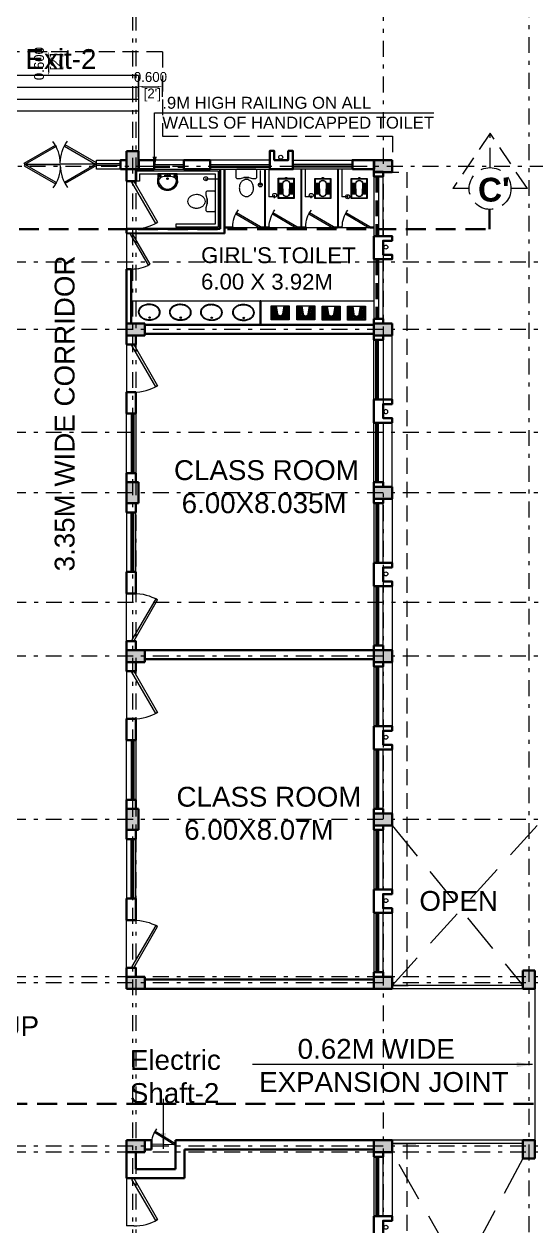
# Model space of a CAD drawing. Header units: millimetres. Extents: x 3614 to 12428, y -844 to 6844.
# Drawn here: x 5444.28 to 5457.18, y -324.74 to -294.46 of the extents above; entities that cross this region are included whole.
import ezdxf

# ---------------------------------------------------------------- set-up
doc = ezdxf.new("R2010")
doc.units = ezdxf.units.MM
doc.header["$LTSCALE"] = 40
doc.header["$MEASUREMENT"] = 0
doc.header["$PDMODE"] = 32
doc.header["$PDSIZE"] = 0.02
for name, pattern in [('DASHDOT', [1, 0.5, -0.25, 0, -0.25]), ('DASHED', [0.75, 0.5, -0.25]), ('DASHED2', [0.375, 0.25, -0.125])]:
    doc.linetypes.add(name, pattern=pattern)
doc.layers.get('0').update_dxf_attribs({"linetype": 'CONTINUOUS', "lineweight": 20})
doc.layers.get('Defpoints').update_dxf_attribs({"linetype": 'CONTINUOUS', "lineweight": 20})
for name, color, linetype, lineweight in [('CLL LEV.', 15, 'CONTINUOUS', 18), ('Column', 252, 'CONTINUOUS', 30), ('Column Hatch', 253, 'CONTINUOUS', 13), ('CUBICAL TOILET', 160, 'CONTINUOUS', 15), ('Dim', 220, 'CONTINUOUS', 15), ('Door', 54, 'CONTINUOUS', 18), ('EXPANSION JOINT', 248, 'CONTINUOUS', 20), ('Fixture', 44, 'CONTINUOUS', 15), ('Furniture', 13, 'CONTINUOUS', 15), ('GRID', 134, 'DASHDOT', 13), ('Hidden', 30, 'DASHED', 18), ('Railing', 23, 'CONTINUOUS', 18), ('Section', 72, 'DASHED2', 30), ('Stair', 1, 'CONTINUOUS', 15), ('TEXT', 7, 'CONTINUOUS', 20), ('Ventilator', 6, 'DASHED', 18), ('Wall', 7, 'CONTINUOUS', 30), ('Window', 150, 'CONTINUOUS', 15), ('Window-Wall', 7, 'CONTINUOUS', 18)]:
    doc.layers.add(name, color=color, linetype=linetype, lineweight=lineweight)
doc.styles.add('L120', font='simplex.shx', dxfattribs={"height": 1})
doc.styles.get("Standard").update_dxf_attribs({"font": 'txt.shx', "height": 0.03937})
doc.styles.add('Tabrej', font='GOTHIC.TTF')
doc.styles.add('Tabrej.', font='GOTHIC.TTF', dxfattribs={"height": 1})
doc.dimstyles.get("Standard").update_dxf_attribs({"dimtxt": 0.18, "dimasz": 0.18, "dimexe": 0.18, "dimexo": 0.0625, "dimgap": 0.09, "dimtad": 0, "dimtih": 1, "dimtoh": 1, "dimdec": 4, "dimzin": 0, "dimdsep": 46, "dimtxsty": 'Standard', "dimcen": 0.09, "dimadec": 0, "dimazin": 0, "dimtfac": 1, "dimtdec": 4, "dimtofl": 0, "dimtmove": 0, "dimatfit": 3, "dimfxl": 0, "dimtolj": 1, "dimtzin": 0, "dimarcsym": 0})
doc.dimstyles.new('Tabrej', dxfattribs={"dimtxt": 0.5, "dimasz": 0.45, "dimexe": 0.18, "dimexo": 0.0625, "dimgap": 0.09, "dimtad": 0, "dimdec": 3, "dimzin": 0, "dimdsep": 46, "dimtxsty": 'Tabrej', "dimcen": 0, "dimclrd": 256, "dimclre": 256, "dimclrt": 7, "dimaunit": 1, "dimadec": 3, "dimazin": 0, "dimtfac": 1, "dimtdec": 3, "dimtofl": 0, "dimtmove": 0, "dimatfit": 3, "dimfxl": 0, "dimtolj": 1, "dimtzin": 0, "dimlwd": -1, "dimlwe": -1, "dimarcsym": 0})

# ---------------------------------------------------------------- blocks, each defined once
blk = doc.blocks.new('COLUMN 546')
at = {"layer": 'Column Hatch'}
h = blk.add_hatch(color=0, dxfattribs=at)
h.dxf.hatch_style = 1
h.paths.add_polyline_path([(0, 0), (0.3, 0), (0.3, 0.46), (0, 0.46)])
at = {"layer": 'Column'}
for p, q in [((0.3, 0.46), (0, 0.46)), ((0, 0.46), (0, 0)), ((0.3, 0), (0.3, 0.46)), ((0, 0), (0.3, 0))]:
    blk.add_line(p, q, dxfattribs=at)
blk = doc.blocks.new('*X5')
at = {"color": 0}
for p, q in [((705, 323), (943, 561)), ((705, 365), (900, 561)), ((705, 408), (858, 561)), ((705, 450), (815, 561)), ((705, 493), (773, 561)), ((705, 535), (730, 561)), ((848, 383), (705, 526)), ((842, 346), (705, 483)), ((835, 310), (705, 441)), ((705, 280), (858, 434)), ((829, 274), (705, 398)), ((705, 238), (847, 381)), ((823, 237), (705, 356)), ((798, 221), (705, 314)), ((854, 419), (712, 561)), ((730, 221), (839, 330)), ((866, 449), (755, 561)), ((888, 469), (797, 561)), ((921, 479), (839, 561)), ((1145, 298), (882, 561)), ((899, 474), (985, 561)), ((1145, 340), (924, 561)), ((944, 477), (1027, 561)), ((1145, 383), (967, 561)), ((971, 462), (1070, 561)), ((990, 438), (1112, 561)), ((998, 404), (1145, 551)), ((1145, 255), (999, 401)), ((1004, 368), (1145, 508)), ((1137, 221), (1007, 350)), ((1145, 425), (1009, 561)), ((1011, 332), (1145, 466)), ((1017, 295), (1145, 423)), ((1023, 259), (1145, 381)), ((1029, 223), (1145, 339)), ((1145, 467), (1051, 561)), ((1145, 510), (1094, 561)), ((1145, 552), (1136, 561)), ((755, 221), (705, 271)), ((713, 221), (705, 229)), ((772, 221), (830, 279)), ((815, 221), (822, 228)), ((1095, 221), (1016, 299)), ((1052, 221), (1024, 248)), ((1069, 221), (1145, 296)), ((1112, 221), (1145, 254))]:
    blk.add_line(p, q, dxfattribs=at)
blk = doc.blocks.new('RSA CL7')
blk.add_lwpolyline([(8.9, 0), (-8.9, 0), (-8.9, -13.8), (-3.9, -13.8), (3.9, -13.8), (8.9, -13.8)], close=True)
blk.add_lwpolyline([(-4.1, -13.6), (-2.8, -5.7, -0.835943), (2.8, -5.8), (4.1, -13.6), (8.7, -13.6), (8.7, -0.2), (-8.7, -0.2), (-8.7, -13.6)], format="xyb", close=True)
blk.add_lwpolyline([(-3.9, -13.8), (-2.6, -5.8, -0.835548), (2.6, -5.8), (3.9, -13.8)], format="xyb")
for centre, start, end in [((-1.4, -4.1), 207.2135, 40.9564), ((0, -3.6), 185.8999, 355.8249), ((1.5, -4.1), 140.9962, 329.3468)]:
    blk.add_arc(centre, 0.493, start, end)
at = {"xscale": 0.0393714285714286, "yscale": 0.0393714285714286, "zscale": 0.0393714285714286}
blk.add_blockref('*X5', (-36.4, -22.3), dxfattribs=at)
blk = doc.blocks.new('RSA BASIN 2')
for points in [[(10.7, -8.1, 0.12976), (10, -5.2, 0.106426), (7.6, -2.5, 0.084431), (4.3, -0.7, 0.073534), (0, 0, 0.073534), (-4.3, -0.5, 0.084431), (-7.7, -2.2, 0.106426), (-10.2, -4.8, 0.12976), (-11, -7.7, 0.12976), (-10.3, -10.6, 0.106426), (-7.9, -13.3, 0.084431), (-4.6, -15.1, 0.073534), (-0.3, -15.8, 0.073534), (4, -15.3, 0.084431), (7.4, -13.6, 0.106426), (9.9, -11, 0.12976)], [(10.1, -7.9, 0.119977), (9.4, -5.5, 0.106426), (7.3, -2.9, 0.084431), (4.1, -1.3, 0.073534), (0, -0.6, 0.073534), (-4.1, -1.1, 0.084431), (-7.4, -2.6, 0.106426), (-9.7, -5.1, 0.12976), (-10.4, -7.7, 0.009633), (-10.4, -7.9, 0.119977), (-9.8, -10.3, 0.106426), (-7.6, -12.9, 0.084431), (-4.4, -14.5, 0.073534), (-0.3, -15.2, 0.073534), (3.8, -14.7, 0.084431), (7.1, -13.2, 0.106426), (9.3, -10.7, 0.12976), (10.1, -8.1, 0.009633)]]:
    blk.add_lwpolyline(points, format="xyb", close=True)
for radius in [0.7, 0.479]:
    blk.add_circle((-0.5, -2.5), radius)
blk = doc.blocks.new('Door - Left Hung 36 in.')
at = {"layer": 'Door'}
blk.add_line((0.8, -1.3), (35.9, -1.3), dxfattribs=at)
blk.add_lwpolyline([(0.8, -1.3), (0, 0), (31.2, 18), (31.9, 16.7)], close=True, dxfattribs=at)
blk.add_arc((0, 0), 36, 0, 37.3101, dxfattribs=at)
blk = doc.blocks.new('SHAFT2')
at = {"layer": 'Fixture'}
blk.add_circle((0.302, 0.307), 0.05, dxfattribs=at)
at = {"layer": 'Wall'}
blk.add_lwpolyline([(0, 0.585), (0.46, 0.585), (0.46, 0.47), (0.23, 0.47), (0.23, 0.115), (0.46, 0.115), (0.46, 0), (0, 0), (0, 0.585)], dxfattribs=at)
blk = doc.blocks.new('WINDOW 1')
at = {"layer": 'CLL LEV.'}
for p, q in [((-0.115, -0.23), (-0.115, -0.46)), ((1.615, -0.23), (1.615, -0.46)), ((-0.115, -0.46), (1.615, -0.46))]:
    blk.add_line(p, q, dxfattribs=at)
at = {"layer": 'Window'}
for p, q in [((0, -0.051), (1.5, -0.051)), ((0, -0.081), (1.5, -0.081))]:
    blk.add_line(p, q, dxfattribs=at)
at = {"layer": 'Window-Wall'}
for p, q in [((0, 0), (1.5, 0)), ((0, -0.23), (0, 0)), ((1.5, 0), (1.5, -0.23)), ((0, -0.115), (1.5, -0.115)), ((1.5, -0.23), (0, -0.23))]:
    blk.add_line(p, q, dxfattribs=at)
blk = doc.blocks.new('VENT 2')
at = {"layer": 'Ventilator', "linetype": 'Continuous', "ltscale": 0.02}
for p, q in [((0, 0.182), (1.5, 0.182)), ((0, 0.152), (1.5, 0.152))]:
    blk.add_line(p, q, dxfattribs=at)
at = {"layer": 'Window-Wall'}
for p, q in [((0, 0.23), (1.5, 0.23)), ((0, 0), (0, 0.23)), ((0, 0.115), (1.5, 0.115)), ((1.5, 0), (0, 0)), ((1.5, 0.23), (1.5, 0))]:
    blk.add_line(p, q, dxfattribs=at)
blk = doc.blocks.new('*U18')
for p, q in [((0, 0), (0, -6)), ((40, 0), (40, -6))]:
    blk.add_line(p, q)
blk.add_lwpolyline([(0, 0), (34.6, 20), (35.5, 18.5), (0.9, -1.5)], close=True)
blk.add_arc((0, 0), 40, 0, 30)
blk = doc.blocks.new('DOOR1')
at = {"layer": 'Door'}
blk.add_line((0, 0), (1.2, 0), dxfattribs=at)
at = {"layer": 'Door', "xscale": 0.0300000000000013, "yscale": 0.0300000000000013, "zscale": 0.0300000000000013}
blk.add_blockref('*U18', (0, 0.18), dxfattribs=at)
blk = doc.blocks.new('class 1')
at = {"layer": 'Wall'}
for points in [[(0.23, -0.035), (0, -0.035), (0, -0.265), (0.23, -0.265), (0.23, -0.035)], [(0.23, -1.465), (0, -1.465), (0, -2.005), (0.23, -2.005), (0.23, -1.465)], [(0.23, -3.505), (0, -3.505), (0, -3.735), (0.23, -3.735), (0.23, -3.505)]]:
    blk.add_lwpolyline(points, dxfattribs=at)
at = {"layer": 'Wall', "rotation": 270}
for name, p in [('DOOR1', (0, -0.265)), ('VENT 2', (0, -2.005))]:
    blk.add_blockref(name, p, dxfattribs=at)
blk = doc.blocks.new('RSA CL6')
for p, q in [((5.5, 3.5), (5.5, 7.3)), ((5.9, 3.5), (5.9, 7.3)), ((6.3, 3.5), (6.3, 7.3)), ((6.7, 3.4), (6.7, 7.3)), ((7.1, 3.4), (7.1, 7.3)), ((7.5, 3.4), (7.5, 7.3)), ((7.9, 3.4), (7.9, 7.3)), ((8.3, 3.4), (8.3, 7.3)), ((8.7, 3.4), (8.7, 7.3)), ((9.1, 3.4), (9.1, 7.3)), ((9.4, 3.4), (9.4, 7.3)), ((9.8, 3.4), (9.8, 7.3)), ((10.2, 3.4), (10.2, 7.3)), ((10.6, 3.4), (10.6, 7.3)), ((11, 3.3), (11, 7.3)), ((11.4, 3.3), (11.4, 7.3)), ((11.8, 3.3), (11.8, 7.3)), ((12.2, 3.3), (12.2, 7.3)), ((12.6, 3.3), (12.6, 7.3)), ((13, 3.3), (13, 7.3)), ((13.4, 3.3), (13.4, 7.3)), ((13.8, 3.3), (13.8, 7.3)), ((14.2, 3.3), (14.2, 7.3)), ((14.6, 3.3), (14.6, 7.3)), ((15, 3.2), (15, 7.3)), ((15.4, 3.2), (15.4, 7.3)), ((15.7, 3.2), (15.7, 7.3)), ((16.1, 3.2), (16.1, 7.3)), ((16.1, 7.3), (16.1, 3.2)), ((5.5, -7.3), (5.5, -3.5)), ((5.9, -7.3), (5.9, -3.5)), ((6.3, -7.3), (6.3, -3.4)), ((6.7, -7.3), (6.7, -3.4)), ((7.1, -7.3), (7.1, -3.4)), ((7.5, -7.3), (7.5, -3.4)), ((7.9, -7.3), (7.9, -3.4)), ((8.3, -7.3), (8.3, -3.4)), ((8.7, -7.3), (8.7, -3.4)), ((9.1, -7.3), (9.1, -3.4)), ((9.4, -7.3), (9.4, -3.4)), ((9.8, -7.3), (9.8, -3.3)), ((10.2, -7.3), (10.2, -3.3)), ((10.6, -7.3), (10.6, -3.3)), ((11, -7.3), (11, -3.3)), ((11.4, -7.3), (11.4, -3.3)), ((11.8, -7.3), (11.8, -3.3)), ((12.2, -7.3), (12.2, -3.3)), ((12.6, -7.3), (12.6, -3.3)), ((13, -7.3), (13, -3.3)), ((13.4, -7.3), (13.4, -3.2)), ((13.8, -7.3), (13.8, -3.2)), ((14.2, -7.3), (14.2, -3.2)), ((14.6, -7.3), (14.6, -3.2)), ((15, -7.3), (15, -3.2)), ((15.4, -7.3), (15.4, -3.2)), ((15.7, -7.3), (15.7, -3.2)), ((16.1, -3.2), (16.1, -7.3)), ((16.1, -7.3), (16.1, -3.2))]:
    blk.add_line(p, q)
blk.add_lwpolyline([(0.8, -0.6), (0, -0.6), (0, 0.6), (0.8, 0.6)])
for points in [[(0.8, 7.9), (20.9, 7.9), (20.9, -7.9), (0.8, -7.9)], [(1.4, 7.3), (20.3, 7.3), (20.3, -7.3), (1.4, -7.3)]]:
    blk.add_lwpolyline(points, close=True)
for points in [[(5.5, 3.5), (16.1, 3.2, -0.899983), (16.1, -3.2), (5.5, -3.5, -0.799392)], [(5.5, 3.3), (16.1, 3, -0.897689), (16.1, -3), (5.6, -3.3, -0.793494), (5.5, 3.3)]]:
    blk.add_lwpolyline(points, format="xyb", close=True)
blk = doc.blocks.new('ENGLISH SHEET')
at = {"layer": 'Fixture'}
for p, q in [((4663.798, 251.204), (4663.773, 251.179)), ((4663.773, 251.179), (4663.773, 250.696)), ((4663.976, 251.204), (4663.798, 251.204)), ((4664.002, 251.179), (4663.976, 251.204)), ((4663.976, 251.001), (4664.002, 251.09)), ((4663.976, 250.874), (4663.976, 251.001)), ((4663.976, 251.001), (4663.976, 250.874)), ((4664.002, 251.09), (4664.002, 251.179)), ((4663.773, 250.696), (4663.798, 250.67)), ((4664.002, 250.785), (4663.976, 250.874)), ((4663.976, 250.67), (4664.002, 250.696)), ((4664.002, 250.696), (4664.002, 250.785)), ((4663.798, 250.67), (4663.976, 250.67))]:
    blk.add_line(p, q, dxfattribs=at)
blk.add_lwpolyline([(4664.459, 250.937, 0.117036), (4664.443, 251.003, 0.104338), (4664.396, 251.063, 0.09029), (4664.321, 251.105, 0.09898), (4664.243, 251.115, 0.08237), (4664.159, 251.101, 0.09029), (4664.09, 251.063, 0.104338), (4664.043, 251.003, 0.117036), (4664.027, 250.937, 0.117036), (4664.043, 250.871, 0.104338), (4664.09, 250.811, 0.09029), (4664.159, 250.773, 0.08237), (4664.243, 250.759, 0.08237), (4664.327, 250.773, 0.09029), (4664.396, 250.811, 0.104338), (4664.443, 250.871, 0.117036)], format="xyb", close=True, dxfattribs=at)
blk = doc.blocks.new('RSA BASIN 9')
for points in [[(-0.1, -16.2, 0.340881), (10, -9, 0.074195), (10.1, -8.9), (9.5, 0), (-9.5, 0), (-10, -8.8, 0.082611), (-10, -9.2, 0.330812), (-0.1, -16.2)], [(0, -15, 0.391482), (8.9, -6.7, 0.252869), (6.5, -3.5, 0.087242), (0, -2.5, 0.079484), (-6.5, -3.5, 0.2542), (-8.8, -6.7, 0.39026), (0, -15)], [(-8.6, -2, -0.907437), (-8.4, -1.8), (-7.5, -2.6, -0.907437), (-7.6, -2.7)], [(-8.2, -1.6, -0.907437), (-8.1, -1.5), (-7.1, -2.3, -0.907437), (-7.3, -2.4)], [(-7.8, -1.3, -0.907437), (-7.7, -1.2), (-6.8, -1.9, -0.907437), (-6.9, -2.1)], [(7.8, -1.3, 0.907437), (7.7, -1.2), (6.8, -1.9, 0.907437), (6.9, -2.1)], [(8.2, -1.6, 0.907437), (8.1, -1.5), (7.1, -2.3, 0.907437), (7.3, -2.4)], [(8.6, -2, 0.907437), (8.4, -1.8), (7.5, -2.6, 0.907437), (7.6, -2.7)]]:
    blk.add_lwpolyline(points, format="xyb", close=True)
for points in [[(-5.9, -3.3), (-6.2, -3, -0.183787), (-6.2, -2.7, 0.126662), (-6.2, -2.4), (-6.6, -1.4, 0.35453), (-7.1, -1), (-8.7, -1, 0.414214), (-9.1, -1.4), (-9.6, -9.1, 0.329849), (-0.1, -15.8, 0.338736), (9.6, -8.9, 0.075632), (9.7, -8.8), (9.1, -1.4, 0.414214), (8.7, -1), (7.1, -1, 0.35453), (6.6, -1.4), (6.2, -2.4, 0.126662), (6.2, -2.7, -0.183787), (6.2, -3), (5.9, -3.3)], [(-6.2, -3.4), (-6.2, -3.3, 0.220542), (-6.5, -3.1), (-8.7, -2.8, -0.361119), (-9.2, -2.3)], [(6.2, -3.4), (6.2, -3.3, -0.220542), (6.5, -3.1), (8.7, -2.8, 0.358803), (9.2, -2.3, 0.358803)]]:
    blk.add_lwpolyline(points, format="xyb")
for centre, radius in [((-2.3, -1.6), 0.399), ((0, -4.8), 0.771), ((0, -4.8), 0.602), ((0, -1.2), 0.399), ((2.3, -1.5), 0.399)]:
    blk.add_circle(centre, radius)
blk = doc.blocks.new('COLM 530')
at = {"layer": 'Column Hatch'}
h = blk.add_hatch(color=0, dxfattribs=at)
h.dxf.hatch_style = 1
h.paths.add_polyline_path([(5443.518, -633.795), (5443.218, -633.795), (5443.218, -634.325), (5443.518, -634.325)])
at = {"layer": 'Column'}
for p, q in [((5443.518, -633.795), (5443.218, -633.795)), ((5443.218, -633.795), (5443.218, -634.325)), ((5443.518, -634.325), (5443.518, -633.795)), ((5443.218, -634.325), (5443.518, -634.325))]:
    blk.add_line(p, q, dxfattribs=at)
blk = doc.blocks.new('GRID TY6')
at = {"layer": 'GRID', "lineweight": 18, "ltscale": 0.02}
for p, q in [((5453.3278, -290.0307), (5453.3278, -340.9309)), ((5447.0178, -290.2754), (5447.0178, -340.9309)), ((5447.0978, -290.2724), (5447.0978, -340.9309)), ((5457.0008, -291.7377), (5457.0008, -340.9309)), ((5432.7255, -295.8856), (5508.2295, -295.8856)), ((5508.2295, -300.0006), (5432.7255, -300.0006)), ((5508.2295, -304.1156), (5432.7249, -304.1156)), ((5508.2295, -308.2306), (5432.7255, -308.2306)), ((5508.2295, -312.3456), (5432.7255, -312.3456)), ((5508.2295, -316.3106), (5433.2737, -316.3106)), ((5508.2295, -316.4606), (5433.2827, -316.4606)), ((5508.2295, -320.5756), (5433.2737, -320.5756)), ((5508.2295, -320.7256), (5433.2827, -320.7256))]:
    blk.add_line(p, q, dxfattribs=at)
at = {"layer": 'GRID', "color": 190, "lineweight": 18, "ltscale": 0.02}
for p, q in [((5508.2295, -298.3106), (5432.3268, -298.3106)), ((5508.2295, -302.5959), (5432.6614, -302.5959)), ((5508.2388, -306.8766), (5432.6783, -306.8766))]:
    blk.add_line(p, q, dxfattribs=at)
blk = doc.blocks.new('SEC AA')
at = {"layer": 'Section', "ltscale": 0.05}
blk.add_line((5428.116, -321.664), (5509.295, -321.664), dxfattribs=at)
blk = doc.blocks.new('BDHVBFH')
at = {"layer": 'Section', "color": 7, "linetype": 'ByBlock', "lineweight": 20, "ltscale": 0.05}
for p, q in [((5432.399, -574.787), (5431.461, -576.186)), ((5432.399, -575.66), (5432.399, -574.787)), ((5433.338, -576.186), (5432.399, -574.787)), ((5431.873, -576.186), (5431.461, -576.186)), ((5433.338, -576.186), (5432.925, -576.186))]:
    blk.add_line(p, q, dxfattribs=at)
blk.add_circle((5432.399, -576.186), 0.526, dxfattribs=at)
blk = doc.blocks.new('SEC CC')
at = {"layer": 'Section', "ltscale": 0.05}
for p, q in [((5650.526, -526.426), (5650.526, -525.926)), ((5675.879, -526.426), (5675.879, -525.926)), ((5650.526, -526.426), (5675.879, -526.426))]:
    blk.add_line(p, q, dxfattribs=at)
at = {"layer": 'Section'}
for p in [(218.124, 50.786), (243.496, 50.786)]:
    blk.add_blockref('BDHVBFH', p, dxfattribs=at)
at = {"layer": 'Section', "char_height": 0.6, "attachment_point": 1, "rotation": 1.0017, "style": 'Tabrej'}
for s, insert in [('{\\fArial|b1|i0|c0|p34;C}', (5650.265, -525.077)), ("{\\fArial|b1|i0|c0|p34;C'}", (5675.585, -525.134))]:
    blk.add_mtext_dynamic_manual_height_columns(s, width=20.54056, gutter_width=5, heights=[0], dxfattribs=dict(at, insert=insert))
blk = doc.blocks.new('*D477')
at = {"layer": 'Defpoints', "color": 0, "ltscale": 0.05, "transparency": 16777216}
for p in [(5444.906, -295.159), (5444.927, -295.159), (5444.927, -295.759)]:
    blk.add_point(p, dxfattribs=at)
at = {"layer": 'Dim', "ltscale": 0.05, "transparency": 16777216}
for p, q in [((5444.864, -295.159), (5444.726, -295.159)), ((5444.906, -295.659), (5444.906, -295.259)), ((5444.864, -295.759), (5444.726, -295.759))]:
    blk.add_line(p, q, dxfattribs=at)
for points in [[(5444.89, -295.259), (5444.923, -295.259), (5444.906, -295.159)], [(5444.89, -295.659), (5444.923, -295.659), (5444.906, -295.759)]]:
    blk.add_solid(points, dxfattribs=at)
at = {"layer": 'Dim', "color": 7, "lineweight": 18, "ltscale": 0.05, "transparency": 16777216, "insert": (5444.906, -295.459), "char_height": 0.25, "attachment_point": 5, "rotation": 90, "style": 'Tabrej'}
blk.add_mtext("\\A1;0.600\\P [2']", dxfattribs=at)
blk = doc.blocks.new('*D478')
at = {"layer": 'Defpoints', "color": 0, "ltscale": 0.05, "transparency": 16777216}
for p in [(5447.768, -296.041), (5447.168, -296.359), (5447.768, -296.359)]:
    blk.add_point(p, dxfattribs=at)
at = {"layer": 'Dim', "ltscale": 0.05, "transparency": 16777216}
for p, q in [((5447.168, -296.297), (5447.168, -295.861)), ((5447.268, -296.041), (5447.668, -296.041)), ((5447.768, -296.297), (5447.768, -295.861))]:
    blk.add_line(p, q, dxfattribs=at)
for points in [[(5447.268, -296.024), (5447.268, -296.058), (5447.168, -296.041)], [(5447.668, -296.024), (5447.668, -296.058), (5447.768, -296.041)]]:
    blk.add_solid(points, dxfattribs=at)
at = {"layer": 'Dim', "color": 7, "lineweight": 18, "ltscale": 0.05, "transparency": 16777216, "insert": (5447.468, -296.041), "char_height": 0.25, "attachment_point": 5, "style": 'Tabrej'}
blk.add_mtext("\\A1;0.600\\P [2']", dxfattribs=at)
blk = doc.blocks.new('NEW BILDING')
at = {"ltscale": 0.05}
blk.add_line((5448.0978, -295.0811), (5447.0978, -295.0811), dxfattribs=at)
at = {"layer": 'CLL LEV.'}
for p, q in [((5453.3278, -271.6911), (5453.5578, -271.6911)), ((5453.3278, -272.0461), (5453.5578, -272.0461))]:
    blk.add_line(p, q, dxfattribs=at)
at = {"layer": 'CUBICAL TOILET', "ltscale": 0.01}
for p, q in [((5450.3378, -269.8903), (5450.3378, -271.3455)), ((5450.3578, -269.8903), (5450.3578, -271.3455)), ((5451.2578, -269.8907), (5451.2578, -271.346)), ((5451.2778, -269.8907), (5451.2778, -271.346)), ((5452.1778, -269.8911), (5452.1778, -271.3464)), ((5452.1978, -269.8911), (5452.1978, -271.3464)), ((5449.3376, -271.3455), (5449.5424, -271.3455)), ((5449.3376, -271.3655), (5449.5424, -271.3655)), ((5449.5424, -271.3455), (5449.5424, -271.3655)), ((5450.2378, -271.3455), (5450.3378, -271.3455)), ((5450.2378, -271.3455), (5450.2378, -271.3655)), ((5450.2378, -271.3655), (5450.3378, -271.3655)), ((5450.4614, -271.3655), (5450.3378, -271.3655)), ((5450.3578, -271.3455), (5450.4614, -271.3455)), ((5450.4614, -271.3455), (5450.4614, -271.3655)), ((5451.1578, -271.346), (5451.2578, -271.346)), ((5451.1578, -271.346), (5451.1578, -271.366)), ((5451.1578, -271.366), (5451.2578, -271.366)), ((5451.3814, -271.366), (5451.2578, -271.366)), ((5451.2778, -271.346), (5451.3814, -271.346)), ((5451.3814, -271.346), (5451.3814, -271.366)), ((5452.0778, -271.3464), (5452.1778, -271.3464)), ((5452.0778, -271.3464), (5452.0778, -271.3664)), ((5452.0778, -271.3664), (5452.1778, -271.3664)), ((5452.3014, -271.3664), (5452.1778, -271.3664)), ((5452.1978, -271.3464), (5452.3014, -271.3464)), ((5452.3014, -271.3464), (5452.3014, -271.3664)), ((5452.9978, -271.3464), (5453.0978, -271.3464)), ((5452.9978, -271.3464), (5452.9978, -271.3664)), ((5452.9978, -271.3664), (5453.0978, -271.3664))]:
    blk.add_line(p, q, dxfattribs=at)
at = {"layer": 'CUBICAL TOILET', "ltscale": 0.05}
blk.add_lwpolyline([(5450.2353, -273.2016), (5450.2457, -273.2016), (5450.2457, -273.8111), (5450.2353, -273.8111)], close=True, dxfattribs=at)
at = {"layer": 'Door'}
blk.add_line((5446.106, -269.7648), (5444.2865, -269.7753), dxfattribs=at)
at = {"layer": 'EXPANSION JOINT', "linetype": 'ByBlock', "ltscale": 0.05}
blk.add_line((5457.1508, -290.5361), (5457.1508, -294.3511), dxfattribs=at)
at = {"layer": 'Fixture', "ltscale": 0.05}
blk.add_line((5446.9829, -273.2033), (5453.0978, -273.2033), dxfattribs=at)
at = {"layer": 'Furniture', "ltscale": 0.05}
for p, q in [((5450.237, -270.3013), (5450.2371, -269.9228)), ((5450.4478, -269.8916), (5450.4479, -270.5843)), ((5451.3678, -269.892), (5451.3679, -270.5847)), ((5452.2878, -269.8911), (5452.2879, -270.5839)), ((5448.8464, -270.1299), (5449.2249, -270.1298)), ((5450.2712, -270.2854), (5450.2029, -270.2854)), ((5450.6137, -270.5843), (5450.4479, -270.5843)), ((5450.5979, -270.6172), (5450.5979, -270.5488)), ((5451.5337, -270.5847), (5451.3679, -270.5847)), ((5451.5179, -270.6176), (5451.5179, -270.5493)), ((5452.4537, -270.5839), (5452.2879, -270.5839)), ((5452.4379, -270.618), (5452.4379, -270.5497))]:
    blk.add_line(p, q, dxfattribs=at)
for centre in [(5448.8622, -270.1299), (5450.237, -270.2854), (5450.5979, -270.5493), (5451.5179, -270.5497), (5452.4379, -270.5839)]:
    blk.add_circle(centre, 0.05, dxfattribs=at)
at = {"layer": 'Hidden', "ltscale": 0.02}
for p, q in [((5447.7678, -266.9311), (5442.6178, -266.9311)), ((5447.7678, -266.9311), (5447.7678, -269.0611)), ((5447.7678, -269.0611), (5453.5647, -269.0611)), ((5453.5647, -269.0611), (5453.5647, -269.6632)), ((5453.3278, -269.9632), (5453.9278, -269.9632)), ((5453.9278, -269.9632), (5453.9278, -282.3061)), ((5453.9278, -282.0061), (5453.9278, -290.4561)), ((5453.5578, -290.4561), (5454.1578, -290.4561)), ((5453.9278, -294.4311), (5453.9278, -310.8111))]:
    blk.add_line(p, q, dxfattribs=at)
at = {"layer": 'Hidden', "ltscale": 0.05}
blk.add_line((5453.5578, -294.4311), (5454.1578, -294.4311), dxfattribs=at)
at = {"layer": 'Railing', "ltscale": 0.05}
for p, q in [((5447.1156, -269.9285), (5449.177, -269.9288)), ((5447.1156, -269.9285), (5447.1156, -270.1906)), ((5447.1956, -270.0085), (5449.097, -270.0088)), ((5447.1956, -270.0085), (5447.1956, -270.1906)), ((5449.097, -270.0088), (5449.097, -271.2715)), ((5449.177, -269.9288), (5449.177, -271.3515)), ((5447.1956, -270.1906), (5447.1156, -270.1906)), ((5449.097, -271.2715), (5448.1099, -271.2715)), ((5448.1099, -271.2715), (5448.1099, -271.3515)), ((5449.177, -271.3515), (5448.1099, -271.3515))]:
    blk.add_line(p, q, dxfattribs=at)
at = {"layer": 'Railing', "linetype": 'ByBlock', "ltscale": 0.05}
for p, q in [((5456.8508, -290.4561), (5453.5578, -290.4561)), ((5456.8508, -290.5361), (5453.5578, -290.5361)), ((5456.8508, -294.3511), (5453.5578, -294.3511)), ((5456.8508, -294.4311), (5453.5578, -294.4311))]:
    blk.add_line(p, q, dxfattribs=at)
at = {"layer": 'Stair', "ltscale": 0.05}
for p, q in [((5447.1678, -267.5311), (5443.2178, -267.5311)), ((5447.1678, -267.5311), (5447.1678, -269.5011)), ((5447.1678, -267.8311), (5443.2178, -267.8311)), ((5447.1678, -268.1311), (5443.2178, -268.1311)), ((5447.1678, -268.4311), (5443.2178, -268.4311))]:
    blk.add_line(p, q, dxfattribs=at)
at = {"layer": 'Ventilator', "ltscale": 0.02}
for p, q in [((5447.5597, -269.8132), (5448.3097, -269.8132)), ((5447.5597, -269.8432), (5448.3097, -269.8432)), ((5453.1488, -270.0761), (5453.1488, -271.5761)), ((5453.1788, -270.0761), (5453.1788, -271.5761)), ((5453.1488, -272.1611), (5453.1488, -273.6611)), ((5453.1788, -272.1611), (5453.1788, -273.6611))]:
    blk.add_line(p, q, dxfattribs=at)
at = {"layer": 'Wall', "ltscale": 0.05}
for p, q in [((5449.2226, -271.3915), (5449.2228, -269.8927)), ((5449.3375, -271.5065), (5449.3378, -269.8928)), ((5446.8678, -271.3911), (5449.2226, -271.3915)), ((5446.8678, -271.3911), (5446.8678, -271.5061)), ((5446.8678, -271.5061), (5449.3375, -271.5065)), ((5446.8678, -273.7761), (5446.868, -272.4061)), ((5446.868, -272.4061), (5446.983, -272.4061)), ((5446.9828, -273.7766), (5446.983, -272.4061))]:
    blk.add_line(p, q, dxfattribs=at)
at = {"layer": 'Wall'}
for p, q in [((5453.0978, -273.8111), (5447.3278, -273.8111)), ((5453.0978, -274.0411), (5447.3278, -274.0411)), ((5447.3278, -282.0061), (5453.0978, -282.0061)), ((5447.3278, -282.2361), (5453.0978, -282.2361)), ((5447.3278, -290.3061), (5453.0978, -290.3061)), ((5447.3278, -290.5361), (5453.0978, -290.5361)), ((5447.4978, -294.3511), (5447.3278, -294.3511)), ((5447.4979, -294.5811), (5447.3279, -294.5811)), ((5447.4978, -294.3511), (5447.4979, -294.5811)), ((5448.0978, -295.0811), (5448.0978, -294.3511)), ((5448.4428, -294.3511), (5448.0978, -294.3511)), ((5448.3278, -294.5811), (5453.0978, -294.5811)), ((5448.3278, -295.3111), (5448.3278, -294.5811)), ((5448.3739, -294.3511), (5453.0978, -294.3511)), ((5446.8678, -295.3111), (5446.8678, -294.6511)), ((5447.0978, -294.6511), (5447.0978, -295.0811)), ((5448.0978, -295.0811), (5447.0978, -295.0811)), ((5447.0978, -295.3111), (5446.8678, -295.3111)), ((5448.3278, -295.3111), (5447.0978, -295.3111))]:
    blk.add_line(p, q, dxfattribs=at)
at = {"layer": 'Wall', "ltscale": 0.05}
blk.add_lwpolyline([(5446.7178, -269.8932), (5446.8678, -269.8932), (5446.8678, -269.6611), (5446.7178, -269.6611), (5446.7178, -269.8932)], dxfattribs=at)
for points in [[(5447.5597, -269.6611), (5447.1747, -269.6611), (5447.1747, -269.8911), (5447.5597, -269.8911)], [(5448.3097, -269.8911), (5448.9722, -269.8911), (5448.9722, -269.6615), (5448.3097, -269.6615)], [(5452.5572, -269.8915), (5453.1047, -269.8915), (5453.1047, -269.6611), (5452.5572, -269.6611)]]:
    blk.add_lwpolyline(points, close=True, dxfattribs=at)
at = {"layer": 'Wall'}
for points in [[(5447.0978, -269.8932), (5446.8678, -269.8932), (5446.8678, -270.1911), (5447.0978, -270.1911), (5447.0978, -269.8932)], [(5453.3278, -269.9611), (5453.3278, -270.0761), (5453.0978, -270.0761), (5453.0978, -269.9611), (5453.3278, -269.9611)], [(5453.3278, -270.0761), (5453.3278, -269.9611), (5453.0978, -269.9611), (5453.0978, -270.0761), (5453.3278, -270.0761)], [(5453.3278, -273.7761), (5453.3278, -273.6611), (5453.0978, -273.6611), (5453.0978, -273.7761), (5453.3278, -273.7761)], [(5447.0978, -274.0761), (5446.8678, -274.0761), (5446.8678, -274.3061), (5447.0978, -274.3061), (5447.0978, -274.0761)], [(5453.3278, -274.0761), (5453.3278, -274.1911), (5453.0978, -274.1911), (5453.0978, -274.0761), (5453.3278, -274.0761)], [(5447.0978, -275.5061), (5446.8678, -275.5061), (5446.8678, -276.0461), (5447.0978, -276.0461), (5447.0978, -275.5061)], [(5447.0978, -277.5461), (5446.8678, -277.5461), (5446.8678, -277.7761), (5447.0978, -277.7761), (5447.0978, -277.5461)], [(5453.3278, -277.8911), (5453.3278, -277.7761), (5453.0978, -277.7761), (5453.0978, -277.8911), (5453.3278, -277.8911)], [(5453.3278, -277.7761), (5453.3278, -277.8911), (5453.0978, -277.8911), (5453.0978, -277.7761), (5453.3278, -277.7761)], [(5453.3278, -278.1911), (5453.3278, -278.3061), (5453.0978, -278.3061), (5453.0978, -278.1911), (5453.3278, -278.1911)], [(5453.3278, -278.3061), (5453.3278, -278.1911), (5453.0978, -278.1911), (5453.0978, -278.3061), (5453.3278, -278.3061)], [(5447.0978, -278.5361), (5446.8678, -278.5361), (5446.8678, -278.3061), (5447.0978, -278.3061), (5447.0978, -278.5361)], [(5447.0978, -280.5761), (5446.8678, -280.5761), (5446.8678, -280.0361), (5447.0978, -280.0361), (5447.0978, -280.5761)], [(5447.0978, -282.0061), (5446.8678, -282.0061), (5446.8678, -281.7761), (5447.0978, -281.7761), (5447.0978, -282.0061)], [(5453.3278, -282.0061), (5453.3278, -281.8911), (5453.0978, -281.8911), (5453.0978, -282.0061), (5453.3278, -282.0061)], [(5453.3278, -282.3061), (5453.3278, -282.4211), (5453.0978, -282.4211), (5453.0978, -282.3061), (5453.3278, -282.3061)], [(5453.3278, -282.4211), (5453.3278, -282.3061), (5453.0978, -282.3061), (5453.0978, -282.4211), (5453.3278, -282.4211)], [(5453.3278, -286.1211), (5453.3278, -286.0061), (5453.0978, -286.0061), (5453.0978, -286.1211), (5453.3278, -286.1211)], [(5453.3278, -286.4211), (5453.3278, -286.5361), (5453.0978, -286.5361), (5453.0978, -286.4211), (5453.3278, -286.4211)], [(5453.3278, -286.5361), (5453.3278, -286.4211), (5453.0978, -286.4211), (5453.0978, -286.5361), (5453.3278, -286.5361)], [(5453.3278, -290.2361), (5453.3278, -290.1211), (5453.0978, -290.1211), (5453.0978, -290.2361), (5453.3278, -290.2361)], [(5453.3278, -294.6511), (5453.3278, -294.7661), (5453.0978, -294.7661), (5453.0978, -294.6511), (5453.3278, -294.6511)], [(5453.3278, -294.7661), (5453.3278, -294.6511), (5453.0978, -294.6511), (5453.0978, -294.7661), (5453.3278, -294.7661)]]:
    blk.add_lwpolyline(points, dxfattribs=at)
at = {"layer": 'Window', "ltscale": 0.05}
for p, q in [((5446.1058, -269.75), (5446.7178, -269.75)), ((5446.1058, -269.7918), (5446.7178, -269.7918))]:
    blk.add_line(p, q, dxfattribs=at)
at = {"layer": 'Window-Wall'}
for p, q in [((5448.3097, -269.6611), (5447.5597, -269.6611)), ((5447.5597, -269.7761), (5448.3097, -269.7761)), ((5447.5597, -269.8911), (5448.3097, -269.8911)), ((5453.0978, -270.0761), (5453.0978, -271.5761)), ((5453.3278, -270.0761), (5453.0978, -270.0761)), ((5453.2128, -270.0761), (5453.2128, -271.5761)), ((5453.3278, -271.5761), (5453.3278, -270.0761)), ((5453.0978, -271.5761), (5453.3278, -271.5761)), ((5453.0978, -272.1611), (5453.0978, -273.6611)), ((5453.3278, -272.1611), (5453.0978, -272.1611)), ((5453.2128, -272.1611), (5453.2128, -273.6611)), ((5453.3278, -273.6611), (5453.3278, -272.1611)), ((5453.0978, -273.6611), (5453.3278, -273.6611))]:
    blk.add_line(p, q, dxfattribs=at)
at = {"layer": 'Window-Wall', "linetype": 'DASHED', "ltscale": 0.05}
for p, q in [((5457.2128, -286.4211), (5453.5578, -290.4561)), ((5453.5578, -286.4211), (5456.8508, -290.4561)), ((5457.2128, -301.0411), (5453.5578, -294.6511)), ((5456.8508, -294.8111), (5453.5578, -300.9661))]:
    blk.add_line(p, q, dxfattribs=at)
at = {"layer": 'Window-Wall', "ltscale": 0.05}
blk.add_lwpolyline([(5446.7178, -269.8932), (5446.1058, -269.8932), (5446.1058, -269.6611), (5446.7178, -269.6611)], close=True, dxfattribs=at)
at = {"color": 7, "extrusion": (0, 0, -1), "xscale": -1, "zscale": -1}
for p in [(-5446.8678, -269.8932), (-5456.8508, -290.5361)]:
    blk.add_blockref('COLUMN 546', p, dxfattribs=at)
at = {"linetype": 'ByBlock', "extrusion": (0, 0, -1), "xscale": -1, "zscale": -1, "rotation": 270}
blk.add_blockref('SHAFT2', (-5451.0572, -269.8915), dxfattribs=at)
at = {"color": 7, "extrusion": (0, 0, -1), "xscale": -1, "zscale": -1, "rotation": 90}
blk.add_blockref('COLUMN 546', (-5453.0978, -269.6632), dxfattribs=at)
at = {"extrusion": (0, 0, -1), "xscale": -0.7500171631634013, "yscale": 0.7500171631634013, "zscale": -0.7500171631634013, "rotation": 90}
blk.add_blockref('DOOR1', (-5446.8678, -271.5061), dxfattribs=at)
at = {"linetype": 'ByBlock'}
for name, p in [('SHAFT2', (5453.0978, -272.1611)), ('SHAFT2', (5453.0978, -280.3911)), ('class 1', (5446.8678, -282.2711)), ('SHAFT2', (5453.0978, -284.5061)), ('SHAFT2', (5453.0978, -288.6211)), ('SHAFT2', (5453.0978, -296.8511))]:
    blk.add_blockref(name, p, dxfattribs=at)
at = {"color": 7, "extrusion": (0, 0, -1), "zscale": -1}
for p, rotation in [((-5446.8678, -274.0761), 90.00000000000001), ((-5453.0978, -274.0761), 90.00000000000001), ((-5453.0978, -278.1911), 90.00000000000001), ((-5446.8678, -282.3061), 90.00000000000004), ((-5453.0978, -282.3061), 90.00000000000004), ((-5453.0978, -286.4211), 90.00000000000004), ((-5446.8678, -290.5361), 90.00000000000004), ((-5453.0978, -290.5361), 90.00000000000004), ((-5446.8678, -294.6511), 90.00000000000004), ((-5453.0978, -294.6511), 90.00000000000004), ((-5456.8508, -294.3511), 180)]:
    blk.add_blockref('COLUMN 546', p, dxfattribs=dict(at, rotation=rotation))
at = {"linetype": 'ByBlock', "extrusion": (0, 0, -1), "zscale": -1, "rotation": 180}
blk.add_blockref('SHAFT2', (-5453.0978, -275.6911), dxfattribs=at)
for p in [(3.65, 356.0187), (3.65, 347.7887)]:
    blk.add_blockref('COLM 530', p)
at = {"linetype": 'ByBlock', "xscale": -1, "rotation": 180}
blk.add_blockref('class 1', (5446.8678, -290.2711), dxfattribs=at)
at = {"layer": 'CLL LEV.', "rotation": 90}
for p in [(5453.0978, -275.6911), (5453.0978, -277.7761)]:
    blk.add_blockref('WINDOW 1', p, dxfattribs=at)
at = {"layer": 'CLL LEV.', "extrusion": (0, 0, -1), "zscale": -1, "rotation": 270}
for p in [(-5453.0978, -278.3061), (-5453.0978, -280.3911), (-5453.0978, -282.4211), (-5453.0978, -284.5061), (-5453.0978, -286.5361), (-5453.0978, -288.6211), (-5453.0978, -294.7661)]:
    blk.add_blockref('WINDOW 1', p, dxfattribs=at)
at = {"layer": 'Door', "extrusion": (0, 0, -1)}
for p, xscale, yscale, zscale in [((-5444.2863, -269.7421), -0.0252777777711346, 0.0252777777711346, -0.0252777777711346), ((-5450.2378, -271.3404), 0.0193527874282769, 0.0193527874282769, -0.0193527874282769), ((-5451.1578, -271.3408), 0.0193527874282769, 0.0193527874282769, -0.0193527874282769), ((-5452.0778, -271.3413), 0.0193527874282769, 0.0193527874282769, -0.0193527874282769), ((-5452.9978, -271.3417), 0.0193527874282769, 0.0193527874282769, -0.0193527874328274)]:
    blk.add_blockref('Door - Left Hung 36 in.', p, dxfattribs=dict(at, xscale=xscale, yscale=yscale, zscale=zscale))
at = {"layer": 'Door', "xscale": -0.0252777777711346, "yscale": 0.0252777777711346, "zscale": 0.0252777777711346}
blk.add_blockref('Door - Left Hung 36 in.', (5446.1059, -269.7324), dxfattribs=at)
at = {"layer": 'Door', "extrusion": (0, 0, -1)}
for p, xscale, yscale, zscale, rotation in [((-5446.1062, -269.7972), -0.0252777777711346, 0.0252777777711346, -0.0252777777711346, 180), ((-5448.0978, -294.4448), 0.0166737001802426, 0.0166737001802426, -0.0166737001841632, 1.671958642822621)]:
    blk.add_blockref('Door - Left Hung 36 in.', p, dxfattribs=dict(at, xscale=xscale, yscale=yscale, zscale=zscale, rotation=rotation))
at = {"layer": 'Door', "xscale": -0.0252777777711346, "yscale": 0.0252777777711346, "zscale": 0.0252777777711346, "rotation": 180}
blk.add_blockref('Door - Left Hung 36 in.', (5444.2867, -269.8068), dxfattribs=at)
at = {"layer": 'Fixture', "ltscale": 10000, "extrusion": (0, 0, -1), "xscale": -0.0254326166754069, "yscale": 0.0254326166754069, "zscale": -0.0254326166754069, "rotation": 0.009270144841835304}
blk.add_blockref('RSA BASIN 9', (-5447.8982, -270.0086), dxfattribs=at)
at = {"layer": 'Fixture', "rotation": 270}
blk.add_blockref('ENGLISH SHEET', (5198.9481, 4393.8798), dxfattribs=at)
at = {"layer": 'Fixture', "extrusion": (0, 0, -1)}
for name, p, xscale, yscale, zscale, rotation in [('RSA CL6', (-5450.8904, -270.1005), -0.0253999999957461, 0.0253999999957461, -0.0253999999957461, 90), ('RSA CL6', (-5451.8104, -270.1009), -0.0253999999957461, 0.0253999999957461, -0.0253999999957461, 90), ('RSA CL6', (-5452.7304, -270.1014), -0.0253999999957461, 0.0253999999957461, -0.0253999999957461, 90), ('RSA BASIN 2', (-5447.4339, -273.6923), -0.025399999995667, 0.025399999995667, -0.025399999995667, 180), ('RSA BASIN 2', (-5448.2173, -273.695), -0.025399999995667, 0.025399999995667, -0.025399999995667, 180), ('RSA BASIN 2', (-5449.0007, -273.6977), -0.025399999995667, 0.025399999995667, -0.025399999995667, 180), ('RSA BASIN 2', (-5449.8071, -273.7005), -0.025399999995667, 0.025399999995667, -0.025399999995667, 180)]:
    blk.add_blockref(name, p, dxfattribs=dict(at, xscale=xscale, yscale=yscale, zscale=zscale, rotation=rotation))
at = {"layer": 'Fixture', "xscale": -1}
blk.add_blockref('ENGLISH SHEET', (10112.87, -521.638), dxfattribs=at)
at = {"layer": 'Fixture', "xscale": -0.0253999999948724, "yscale": 0.0253999999948724, "zscale": 0.0253999999948724, "rotation": 180}
for p in [(5450.7385, -273.6822), (5451.3799, -273.6867), (5452.0214, -273.6912), (5452.6629, -273.6957)]:
    blk.add_blockref('RSA CL7', p, dxfattribs=at)
at = {"layer": 'Wall', "extrusion": (0, 0, -1), "zscale": -1}
for name, p, rotation in [('VENT 2', (-5448.9722, -269.6615), 180), ('VENT 2', (-5446.8678, -280.0361), 90), ('DOOR1', (-5446.8678, -281.7761), 90)]:
    blk.add_blockref(name, p, dxfattribs=dict(at, rotation=rotation))
at = {"layer": 'Wall', "extrusion": (0, 0, -1), "xscale": -1, "zscale": -1, "rotation": 180}
blk.add_blockref('VENT 2', (-5452.5572, -269.6615), dxfattribs=at)
at = {"layer": 'Wall', "rotation": 270}
for name, p in [('DOOR1', (5446.8678, -270.1911)), ('DOOR1', (5446.8678, -274.3061)), ('VENT 2', (5446.8678, -276.0461)), ('DOOR1', (5446.8678, -295.3111))]:
    blk.add_blockref(name, p, dxfattribs=at)
at = {"layer": 'TEXT', "char_height": 0.5, "attachment_point": 1, "style": 'Tabrej.'}
for s, width, insert in [('{\\fArial|b0|i0|c0|p34; \\PExit-2 }', 1.50962, (5444.3212, -266.0321)), ('{\\fArial|b0|i0|c0|p34;CLASS ROOM\\P 6.00X8.035M}', 19.989683, (5448.0612, -277.2216)), ('{\\fArial|b0|i0|c0|p34;CLASS ROOM\\P 6.00X8.07M}', 19.989683, (5448.1254, -285.4487)), ('{\\fArial|b0|i0|c0|p34;OPEN }', 19.989683, (5454.2443, -288.0731)), ('{\\fArial|b0|i0|c0|p34;UP}', 1.50962, (5443.6915, -291.2276)), ('{\\fArial|b0|i0|c0|p34;     0.62M WIDE \\PEXPANSION JOINT}', 19.989683, (5450.2066, -291.8007)), ('{\\fArial|b0|i0|c0|p34;Electric \\PShaft-2}', 19.989683, (5446.9512, -292.0793))]:
    blk.add_mtext_dynamic_manual_height_columns(s, width=width, gutter_width=5, heights=[0], dxfattribs=dict(at, insert=insert))
at = {"layer": 'TEXT', "insert": (5447.7678, -268.0676), "char_height": 0.3, "width": 8.155766, "attachment_point": 1, "style": 'L120'}
blk.add_mtext('{\\fArial|b0|i0|c0|p34;.9M HIGH RAILING ON ALL \\PWALLS OF HANDICAPPED TOILET }', dxfattribs=at)
at = {"layer": 'TEXT', "insert": (5448.5897, -271.8539), "char_height": 0.4, "width": 4.832064, "attachment_point": 1, "rotation": 359.87953, "style": 'L120'}
blk.add_mtext("{\\fArial|b0|i0|c0|p34; GIRL'S TOILET\\P 6.00 X 3.92M}", dxfattribs=at)
at = {"layer": 'TEXT', "insert": (5445.0553, -280.0211), "char_height": 0.5, "attachment_point": 1, "rotation": 90, "style": 'Tabrej.'}
blk.add_mtext_dynamic_manual_height_columns('{\\fArial|b0|i0|c0|p34;3.35M WIDE CORRIDOR}', width=19.989683, gutter_width=5, heights=[0], dxfattribs=at)
at = {"layer": 'Dim'}
blk.add_leader([(5447.5744, -269.8911), (5447.5744, -268.4748), (5454.6052, -268.4748)], dimstyle='Standard', override={"dimscale": 40, "dimasz": 0.008, "dimpost": "'", "dimtxsty": 'L120', "dimarcsym": 1}, dxfattribs=at)
at = {"layer": 'TEXT'}
for points in [[(5457.0934, -292.4472), (5450.0401, -292.4472)], [(5447.7981, -294.5723), (5447.7981, -293.3102)]]:
    blk.add_leader(points, dimstyle='Standard', override={"dimscale": 40, "dimasz": 0.01, "dimgap": 0.09, "dimtad": 0, "dimpost": "'", "dimtxsty": 'L120', "dimarcsym": 1}, dxfattribs=at)

msp = doc.modelspace()

# ---------------------------------------------------------------- block references
msp.add_blockref('GRID TY6', (0, -2.1535))
at = {"layer": 'Section'}
for name, p in [('SEC CC', (-219.8689, 226.7939)), ('SEC AA', (0, 0))]:
    msp.add_blockref(name, p, dxfattribs=at)
at = {"layer": 'Window-Wall'}
msp.add_blockref('NEW BILDING', (0, -28.228), dxfattribs=at)

# ---------------------------------------------------------------- dimensions: what is measured, and where the dimension line sits
at = {"layer": 'Dim', "lineweight": 18, "ltscale": 0.05}
dim = msp.add_linear_dim(base=(5444.9064, -295.1591), p1=(5444.9267, -295.7591), p2=(5444.9267, -295.1591), angle=90, dimstyle='Tabrej', override={"dimtxt": 0.25, "dimasz": 0.1, "dimpost": '\\X'}, dxfattribs=at)
dim.commit()
dim.dimension.update_dxf_attribs({"geometry": '*D477', "text_midpoint": (5444.9064, -295.4591), "dimtype": 160})
dim = msp.add_linear_dim(base=(5447.7678, -296.041), p1=(5447.1678, -296.3591), p2=(5447.7678, -296.3591), dimstyle='Tabrej', override={"dimtxt": 0.25, "dimasz": 0.1, "dimpost": '\\X'}, dxfattribs=at)
dim.commit()
dim.dimension.update_dxf_attribs({"geometry": '*D478', "text_midpoint": (5447.4678, -296.041), "dimtype": 160})

doc.saveas('drawing.dxf')
